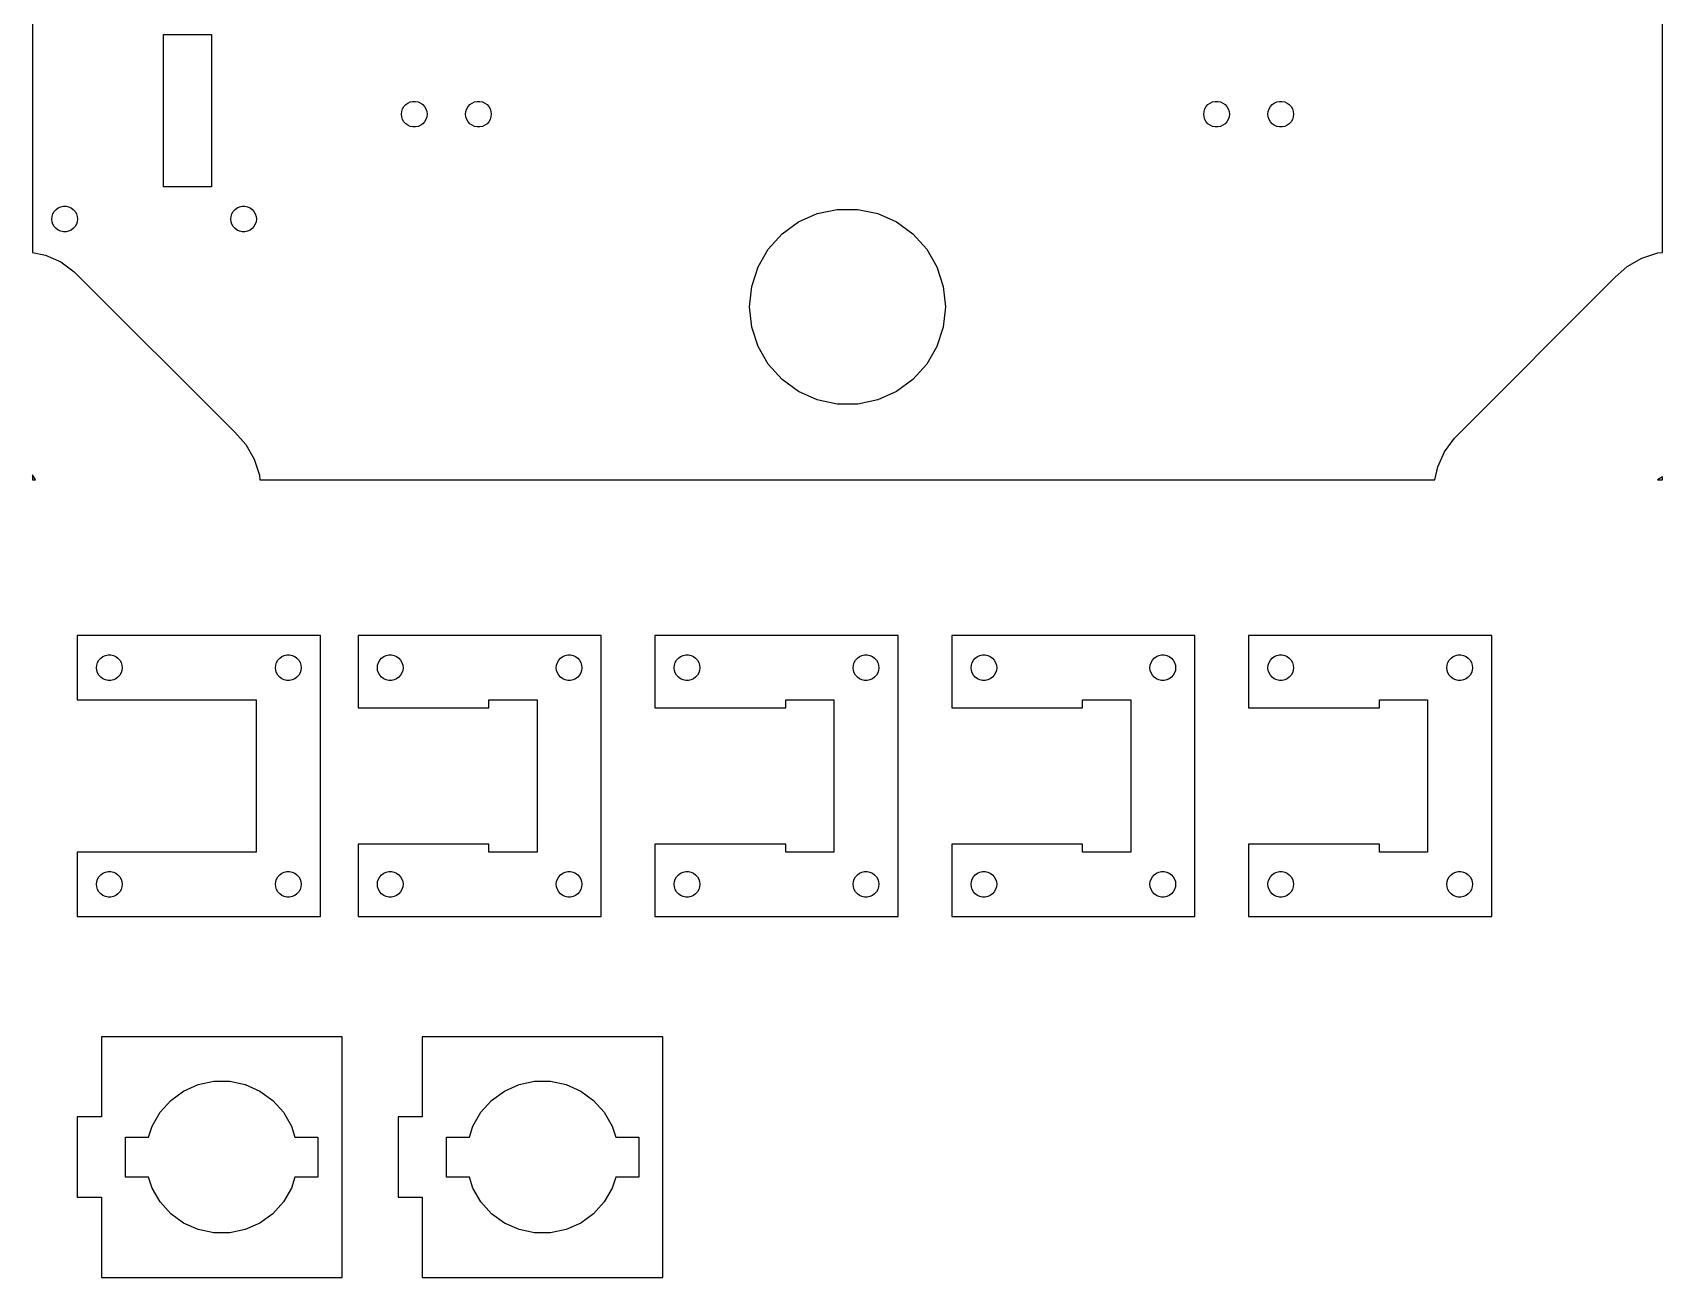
# Model space of a CAD drawing. Header units: metres. Extents: x -102 to 102, y -201 to 102.
# Drawn here: x -101.6 to 101.6, y -201 to -45.8 of the extents above; entities that cross this region are included whole.
import ezdxf

# ---------------------------------------------------------------- set-up
doc = ezdxf.new("R2010")
doc.units = ezdxf.units.M

msp = doc.modelspace()

# ---------------------------------------------------------------- linework, layer by layer
for p, q in [((-101.571, 73.2287), (-101.571, -73.2225)), ((101.571, -73.2287), (101.571, 73.2225)), ((-85.2711, -65.0711), (-85.2711, -46.0711)), ((-85.2711, -46.0711), (-79.2711, -46.0711)), ((-79.2711, -46.0711), (-79.2711, -65.0711)), ((-55.2944, -55.0595), (-55.0706, -54.811)), ((-55.0706, -54.811), (-54.8, -54.6143)), ((-54.8, -54.6143), (-54.4944, -54.4783)), ((-54.4944, -54.4783), (-54.1672, -54.4088)), ((-54.1672, -54.4088), (-53.8327, -54.4088)), ((-53.8327, -54.4088), (-53.5056, -54.4783)), ((-53.5056, -54.4783), (-53.2, -54.6143)), ((-53.2, -54.6143), (-52.9294, -54.811)), ((-52.9294, -54.811), (-52.7056, -55.0595)), ((-47.2944, -55.0595), (-47.0706, -54.811)), ((-47.0706, -54.811), (-46.8, -54.6143)), ((-46.8, -54.6143), (-46.4944, -54.4783)), ((-46.4944, -54.4783), (-46.1673, -54.4088)), ((-46.1673, -54.4088), (-45.8328, -54.4088)), ((-45.8328, -54.4088), (-45.5056, -54.4783)), ((-45.5056, -54.4783), (-45.2, -54.6143)), ((-45.2, -54.6143), (-44.9294, -54.811)), ((-44.9294, -54.811), (-44.7056, -55.0595)), ((44.7056, -55.0595), (44.9294, -54.811)), ((44.9294, -54.811), (45.2, -54.6143)), ((45.2, -54.6143), (45.5056, -54.4783)), ((45.5056, -54.4783), (45.8328, -54.4088)), ((45.8328, -54.4088), (46.1673, -54.4088)), ((46.1673, -54.4088), (46.4944, -54.4783)), ((46.4944, -54.4783), (46.8, -54.6143)), ((46.8, -54.6143), (47.0706, -54.811)), ((47.0706, -54.811), (47.2944, -55.0595)), ((52.7056, -55.0595), (52.9294, -54.811)), ((52.9294, -54.811), (53.2, -54.6143)), ((53.2, -54.6143), (53.5056, -54.4783)), ((53.5056, -54.4783), (53.8327, -54.4088)), ((53.8327, -54.4088), (54.1672, -54.4088)), ((54.1672, -54.4088), (54.4944, -54.4783)), ((54.4944, -54.4783), (54.8, -54.6143)), ((54.8, -54.6143), (55.0706, -54.811)), ((55.0706, -54.811), (55.2944, -55.0595)), ((-55.6, -56), (-55.565, -55.6673)), ((-55.565, -56.3327), (-55.6, -56)), ((-55.565, -55.6673), (-55.4617, -55.3492)), ((-55.4617, -56.6508), (-55.565, -56.3327)), ((-55.4617, -55.3492), (-55.2944, -55.0595)), ((-55.2944, -56.9404), (-55.4617, -56.6508)), ((-52.7056, -55.0595), (-52.5383, -55.3492)), ((-52.5383, -56.6508), (-52.7056, -56.9404)), ((-52.5383, -55.3492), (-52.435, -55.6673)), ((-52.435, -56.3327), (-52.5383, -56.6508)), ((-52.435, -55.6673), (-52.4, -56)), ((-52.4, -56), (-52.435, -56.3327)), ((-47.6, -56), (-47.565, -55.6673)), ((-47.565, -56.3327), (-47.6, -56)), ((-47.565, -55.6673), (-47.4617, -55.3492)), ((-47.4617, -56.6508), (-47.565, -56.3327)), ((-47.4617, -55.3492), (-47.2944, -55.0595)), ((-47.2944, -56.9404), (-47.4617, -56.6508)), ((-44.7056, -55.0595), (-44.5383, -55.3492)), ((-44.5383, -56.6508), (-44.7056, -56.9404)), ((-44.5383, -55.3492), (-44.435, -55.6673)), ((-44.435, -56.3327), (-44.5383, -56.6508)), ((-44.435, -55.6673), (-44.4, -56)), ((-44.4, -56), (-44.435, -56.3327)), ((44.4, -56), (44.435, -55.6673)), ((44.435, -56.3327), (44.4, -56)), ((44.435, -55.6673), (44.5383, -55.3492)), ((44.5383, -56.6508), (44.435, -56.3327)), ((44.5383, -55.3492), (44.7056, -55.0595)), ((44.7056, -56.9404), (44.5383, -56.6508)), ((47.2944, -55.0595), (47.4617, -55.3492)), ((47.4617, -56.6508), (47.2944, -56.9404)), ((47.4617, -55.3492), (47.565, -55.6673)), ((47.565, -56.3327), (47.4617, -56.6508)), ((47.565, -55.6673), (47.6, -56)), ((47.6, -56), (47.565, -56.3327)), ((52.4, -56), (52.435, -55.6673)), ((52.435, -56.3327), (52.4, -56)), ((52.435, -55.6673), (52.5383, -55.3492)), ((52.5383, -56.6508), (52.435, -56.3327)), ((52.5383, -55.3492), (52.7056, -55.0595)), ((52.7056, -56.9404), (52.5383, -56.6508)), ((55.2944, -55.0595), (55.4617, -55.3492)), ((55.4617, -56.6508), (55.2944, -56.9404)), ((55.4617, -55.3492), (55.565, -55.6673)), ((55.565, -56.3327), (55.4617, -56.6508)), ((55.565, -55.6673), (55.6, -56)), ((55.6, -56), (55.565, -56.3327)), ((-55.0706, -57.189), (-55.2944, -56.9404)), ((-54.8, -57.3856), (-55.0706, -57.189)), ((-54.4944, -57.5217), (-54.8, -57.3856)), ((-54.1672, -57.5912), (-54.4944, -57.5217)), ((-53.8327, -57.5912), (-54.1672, -57.5912)), ((-53.5056, -57.5217), (-53.8327, -57.5912)), ((-53.2, -57.3856), (-53.5056, -57.5217)), ((-52.9294, -57.189), (-53.2, -57.3856)), ((-52.7056, -56.9404), (-52.9294, -57.189)), ((-47.0706, -57.189), (-47.2944, -56.9404)), ((-46.8, -57.3856), (-47.0706, -57.189)), ((-46.4944, -57.5217), (-46.8, -57.3856)), ((-46.1673, -57.5912), (-46.4944, -57.5217)), ((-45.8328, -57.5912), (-46.1673, -57.5912)), ((-45.5056, -57.5217), (-45.8328, -57.5912)), ((-45.2, -57.3856), (-45.5056, -57.5217)), ((-44.9294, -57.189), (-45.2, -57.3856)), ((-44.7056, -56.9404), (-44.9294, -57.189)), ((44.9294, -57.189), (44.7056, -56.9404)), ((45.2, -57.3856), (44.9294, -57.189)), ((45.5056, -57.5217), (45.2, -57.3856)), ((45.8328, -57.5912), (45.5056, -57.5217)), ((46.1673, -57.5912), (45.8328, -57.5912)), ((46.4944, -57.5217), (46.1673, -57.5912)), ((46.8, -57.3856), (46.4944, -57.5217)), ((47.0706, -57.189), (46.8, -57.3856)), ((47.2944, -56.9404), (47.0706, -57.189)), ((52.9294, -57.189), (52.7056, -56.9404)), ((53.2, -57.3856), (52.9294, -57.189)), ((53.5056, -57.5217), (53.2, -57.3856)), ((53.8327, -57.5912), (53.5056, -57.5217)), ((54.1672, -57.5912), (53.8327, -57.5912)), ((54.4944, -57.5217), (54.1672, -57.5912)), ((54.8, -57.3856), (54.4944, -57.5217)), ((55.0706, -57.189), (54.8, -57.3856)), ((55.2944, -56.9404), (55.0706, -57.189)), ((-79.2711, -65.0711), (-85.2711, -65.0711)), ((-99.1711, -69.0711), (-99.1361, -68.7384)), ((-99.1361, -68.7384), (-99.0327, -68.4203)), ((-99.0327, -68.4203), (-98.8655, -68.1306)), ((-98.8655, -68.1306), (-98.6417, -67.882)), ((-98.6417, -67.882), (-98.3711, -67.6854)), ((-98.3711, -67.6854), (-98.0655, -67.5494)), ((-98.0655, -67.5494), (-97.7383, -67.4798)), ((-97.7383, -67.4798), (-97.4038, -67.4798)), ((-97.4038, -67.4798), (-97.0766, -67.5494)), ((-97.0766, -67.5494), (-96.7711, -67.6854)), ((-96.7711, -67.6854), (-96.5005, -67.882)), ((-96.5005, -67.882), (-96.2766, -68.1306)), ((-96.2766, -68.1306), (-96.1094, -68.4203)), ((-96.1094, -68.4203), (-96.006, -68.7384)), ((-96.006, -68.7384), (-95.9711, -69.0711)), ((-76.8711, -69.0711), (-76.8361, -68.7384)), ((-76.8361, -68.7384), (-76.7327, -68.4203)), ((-76.7327, -68.4203), (-76.5655, -68.1306)), ((-76.5655, -68.1306), (-76.3417, -67.882)), ((-76.3417, -67.882), (-76.0711, -67.6854)), ((-76.0711, -67.6854), (-75.7655, -67.5494)), ((-75.7655, -67.5494), (-75.4383, -67.4798)), ((-75.4383, -67.4798), (-75.1038, -67.4798)), ((-75.1038, -67.4798), (-74.7766, -67.5494)), ((-74.7766, -67.5494), (-74.4711, -67.6854)), ((-74.4711, -67.6854), (-74.2005, -67.882)), ((-74.2005, -67.882), (-73.9766, -68.1306)), ((-73.9766, -68.1306), (-73.8094, -68.4203)), ((-73.8094, -68.4203), (-73.706, -68.7384)), ((-73.706, -68.7384), (-73.6711, -69.0711)), ((-6.09999, -69.4345), (-3.77, -68.3971)), ((-3.77, -68.3971), (-1.27524, -67.8668)), ((-1.27524, -67.8668), (1.27524, -67.8668)), ((1.27524, -67.8668), (3.77, -68.3971)), ((3.77, -68.3971), (6.09999, -69.4345)), ((-99.1361, -69.4037), (-99.1711, -69.0711)), ((-99.0327, -69.7218), (-99.1361, -69.4037)), ((-98.8655, -70.0115), (-99.0327, -69.7218)), ((-98.6417, -70.2601), (-98.8655, -70.0115)), ((-98.3711, -70.4567), (-98.6417, -70.2601)), ((-98.0655, -70.5928), (-98.3711, -70.4567)), ((-97.7383, -70.6623), (-98.0655, -70.5928)), ((-97.4038, -70.6623), (-97.7383, -70.6623)), ((-97.0766, -70.5928), (-97.4038, -70.6623)), ((-96.7711, -70.4567), (-97.0766, -70.5928)), ((-96.5005, -70.2601), (-96.7711, -70.4567)), ((-96.2766, -70.0115), (-96.5005, -70.2601)), ((-96.1094, -69.7218), (-96.2766, -70.0115)), ((-96.006, -69.4037), (-96.1094, -69.7218)), ((-95.9711, -69.0711), (-96.006, -69.4037)), ((-76.8361, -69.4037), (-76.8711, -69.0711)), ((-76.7327, -69.7218), (-76.8361, -69.4037)), ((-76.5655, -70.0115), (-76.7327, -69.7218)), ((-76.3417, -70.2601), (-76.5655, -70.0115)), ((-76.0711, -70.4567), (-76.3417, -70.2601)), ((-75.7655, -70.5928), (-76.0711, -70.4567)), ((-75.4383, -70.6623), (-75.7655, -70.5928)), ((-75.1038, -70.6623), (-75.4383, -70.6623)), ((-74.7766, -70.5928), (-75.1038, -70.6623)), ((-74.4711, -70.4567), (-74.7766, -70.5928)), ((-74.2005, -70.2601), (-74.4711, -70.4567)), ((-73.9766, -70.0115), (-74.2005, -70.2601)), ((-73.8094, -69.7218), (-73.9766, -70.0115)), ((-73.706, -69.4037), (-73.8094, -69.7218)), ((-73.6711, -69.0711), (-73.706, -69.4037)), ((-9.87, -72.829), (-8.16339, -70.9336)), ((-8.16339, -70.9336), (-6.09999, -69.4345)), ((6.09999, -69.4345), (8.16339, -70.9336)), ((8.16339, -70.9336), (9.87, -72.829)), ((-11.1452, -75.0378), (-9.87, -72.829)), ((9.87, -72.829), (11.1452, -75.0378)), ((-101.571, -73.2225), (-99.9809, -73.5605)), ((-99.9809, -73.5605), (-98.0711, -74.4108)), ((-98.0711, -74.4108), (-96.3798, -75.6396)), ((-11.9334, -77.4635), (-11.1452, -75.0378)), ((11.1452, -75.0378), (11.9334, -77.4635)), ((95.6396, -76.3798), (97.1932, -74.9809)), ((97.1932, -74.9809), (99.0037, -73.9356)), ((99.0037, -73.9356), (100.992, -73.2896)), ((100.992, -73.2896), (101.571, -73.2287)), ((-96.3798, -75.6396), (-76.3798, -95.6396)), ((75.6396, -96.3798), (95.6396, -76.3798)), ((-12.2, -80), (-11.9334, -77.4635)), ((11.9334, -77.4635), (12.2, -80)), ((-11.9334, -82.5365), (-12.2, -80)), ((12.2, -80), (11.9334, -82.5365)), ((-11.1452, -84.9622), (-11.9334, -82.5365)), ((11.9334, -82.5365), (11.1452, -84.9622)), ((-9.87, -87.171), (-11.1452, -84.9622)), ((11.1452, -84.9622), (9.87, -87.171)), ((-8.16339, -89.0664), (-9.87, -87.171)), ((9.87, -87.171), (8.16339, -89.0664)), ((-6.09999, -90.5655), (-8.16339, -89.0664)), ((8.16339, -89.0664), (6.09999, -90.5655)), ((-3.77, -91.6029), (-6.09999, -90.5655)), ((6.09999, -90.5655), (3.77, -91.6029)), ((-1.27524, -92.1332), (-3.77, -91.6029)), ((1.27524, -92.1332), (-1.27524, -92.1332)), ((3.77, -91.6029), (1.27524, -92.1332)), ((-76.3798, -95.6396), (-74.9809, -97.1932)), ((-74.9809, -97.1932), (-73.9356, -99.0037)), ((74.4108, -98.0711), (75.6396, -96.3798)), ((-73.9356, -99.0037), (-73.2896, -100.992)), ((73.5605, -99.9809), (74.4108, -98.0711)), ((-101.571, -100.949), (-101.571, -101.571)), ((-101.212, -101.571), (-101.571, -100.949)), ((-73.2896, -100.992), (-73.2287, -101.571)), ((73.2225, -101.571), (73.5605, -99.9809)), ((101.571, -101.212), (100.949, -101.571)), ((101.571, -101.571), (101.571, -101.212)), ((-101.571, -101.571), (-101.212, -101.571)), ((-73.2287, -101.571), (73.2225, -101.571)), ((100.949, -101.571), (101.571, -101.571)), ((-65.7, -121), (-96, -121)), ((-96, -121), (-96, -129)), ((-65.7, -156), (-65.7, -121)), ((-30.7, -121), (-61, -121)), ((-61, -121), (-61, -130)), ((-30.7, -156), (-30.7, -121)), ((6.29999, -121), (-24, -121)), ((-24, -121), (-24, -130)), ((6.29999, -156), (6.29999, -121)), ((43.3, -121), (13, -121)), ((13, -121), (13, -130)), ((43.3, -156), (43.3, -121)), ((80.3, -121), (50, -121)), ((50, -121), (50, -130)), ((80.3, -156), (80.3, -121)), ((-93.2944, -124.06), (-93.0706, -123.811)), ((-93.0706, -123.811), (-92.8, -123.614)), ((-92.8, -123.614), (-92.4944, -123.478)), ((-92.4944, -123.478), (-92.1673, -123.409)), ((-92.1673, -123.409), (-91.8328, -123.409)), ((-91.8328, -123.409), (-91.5056, -123.478)), ((-91.5056, -123.478), (-91.2, -123.614)), ((-91.2, -123.614), (-90.9294, -123.811)), ((-90.9294, -123.811), (-90.7056, -124.06)), ((-70.9944, -124.06), (-70.7706, -123.811)), ((-70.7706, -123.811), (-70.5, -123.614)), ((-70.5, -123.614), (-70.1944, -123.478)), ((-70.1944, -123.478), (-69.8672, -123.409)), ((-69.8672, -123.409), (-69.5328, -123.409)), ((-69.5328, -123.409), (-69.2056, -123.478)), ((-69.2056, -123.478), (-68.9, -123.614)), ((-68.9, -123.614), (-68.6294, -123.811)), ((-68.6294, -123.811), (-68.4056, -124.06)), ((-58.2944, -124.06), (-58.0706, -123.811)), ((-58.0706, -123.811), (-57.8, -123.614)), ((-57.8, -123.614), (-57.4944, -123.478)), ((-57.4944, -123.478), (-57.1673, -123.409)), ((-57.1673, -123.409), (-56.8328, -123.409)), ((-56.8328, -123.409), (-56.5056, -123.478)), ((-56.5056, -123.478), (-56.2, -123.614)), ((-56.2, -123.614), (-55.9294, -123.811)), ((-55.9294, -123.811), (-55.7056, -124.06)), ((-35.9944, -124.06), (-35.7706, -123.811)), ((-35.7706, -123.811), (-35.5, -123.614)), ((-35.5, -123.614), (-35.1944, -123.478)), ((-35.1944, -123.478), (-34.8672, -123.409)), ((-34.8672, -123.409), (-34.5328, -123.409)), ((-34.5328, -123.409), (-34.2056, -123.478)), ((-34.2056, -123.478), (-33.9, -123.614)), ((-33.9, -123.614), (-33.6294, -123.811)), ((-33.6294, -123.811), (-33.4056, -124.06)), ((-21.2944, -124.06), (-21.0706, -123.811)), ((-21.0706, -123.811), (-20.8, -123.614)), ((-20.8, -123.614), (-20.4944, -123.478)), ((-20.4944, -123.478), (-20.1673, -123.409)), ((-20.1673, -123.409), (-19.8328, -123.409)), ((-19.8328, -123.409), (-19.5056, -123.478)), ((-19.5056, -123.478), (-19.2, -123.614)), ((-19.2, -123.614), (-18.9294, -123.811)), ((-18.9294, -123.811), (-18.7056, -124.06)), ((1.00557, -124.06), (1.22939, -123.811)), ((1.22939, -123.811), (1.5, -123.614)), ((1.5, -123.614), (1.80557, -123.478)), ((1.80557, -123.478), (2.13275, -123.409)), ((2.13275, -123.409), (2.46724, -123.409)), ((2.46724, -123.409), (2.79442, -123.478)), ((2.79442, -123.478), (3.09999, -123.614)), ((3.09999, -123.614), (3.37061, -123.811)), ((3.37061, -123.811), (3.59442, -124.06)), ((15.7056, -124.06), (15.9294, -123.811)), ((15.9294, -123.811), (16.2, -123.614)), ((16.2, -123.614), (16.5056, -123.478)), ((16.5056, -123.478), (16.8327, -123.409)), ((16.8327, -123.409), (17.1672, -123.409)), ((17.1672, -123.409), (17.4944, -123.478)), ((17.4944, -123.478), (17.8, -123.614)), ((17.8, -123.614), (18.0706, -123.811)), ((18.0706, -123.811), (18.2944, -124.06)), ((38.0056, -124.06), (38.2294, -123.811)), ((38.2294, -123.811), (38.5, -123.614)), ((38.5, -123.614), (38.8056, -123.478)), ((38.8056, -123.478), (39.1328, -123.409)), ((39.1328, -123.409), (39.4672, -123.409)), ((39.4672, -123.409), (39.7944, -123.478)), ((39.7944, -123.478), (40.1, -123.614)), ((40.1, -123.614), (40.3706, -123.811)), ((40.3706, -123.811), (40.5944, -124.06)), ((52.7056, -124.06), (52.9294, -123.811)), ((52.9294, -123.811), (53.2, -123.614)), ((53.2, -123.614), (53.5056, -123.478)), ((53.5056, -123.478), (53.8327, -123.409)), ((53.8327, -123.409), (54.1672, -123.409)), ((54.1672, -123.409), (54.4944, -123.478)), ((54.4944, -123.478), (54.8, -123.614)), ((54.8, -123.614), (55.0706, -123.811)), ((55.0706, -123.811), (55.2944, -124.06)), ((75.0056, -124.06), (75.2294, -123.811)), ((75.2294, -123.811), (75.5, -123.614)), ((75.5, -123.614), (75.8056, -123.478)), ((75.8056, -123.478), (76.1328, -123.409)), ((76.1328, -123.409), (76.4672, -123.409)), ((76.4672, -123.409), (76.7944, -123.478)), ((76.7944, -123.478), (77.1, -123.614)), ((77.1, -123.614), (77.3706, -123.811)), ((77.3706, -123.811), (77.5944, -124.06)), ((-93.6, -125), (-93.565, -124.667)), ((-93.565, -125.333), (-93.6, -125)), ((-93.565, -124.667), (-93.4617, -124.349)), ((-93.4617, -125.651), (-93.565, -125.333)), ((-93.4617, -124.349), (-93.2944, -124.06)), ((-93.2944, -125.94), (-93.4617, -125.651)), ((-93.0706, -126.189), (-93.2944, -125.94)), ((-90.7056, -125.94), (-90.9294, -126.189)), ((-90.7056, -124.06), (-90.5383, -124.349)), ((-90.5383, -125.651), (-90.7056, -125.94)), ((-90.5383, -124.349), (-90.435, -124.667)), ((-90.435, -125.333), (-90.5383, -125.651)), ((-90.435, -124.667), (-90.4, -125)), ((-90.4, -125), (-90.435, -125.333)), ((-71.3, -125), (-71.265, -124.667)), ((-71.265, -125.333), (-71.3, -125)), ((-71.265, -124.667), (-71.1617, -124.349)), ((-71.1617, -125.651), (-71.265, -125.333)), ((-71.1617, -124.349), (-70.9944, -124.06)), ((-70.9944, -125.94), (-71.1617, -125.651)), ((-70.7706, -126.189), (-70.9944, -125.94)), ((-68.4056, -125.94), (-68.6294, -126.189)), ((-68.4056, -124.06), (-68.2383, -124.349)), ((-68.2383, -125.651), (-68.4056, -125.94)), ((-68.2383, -124.349), (-68.135, -124.667)), ((-68.135, -125.333), (-68.2383, -125.651)), ((-68.135, -124.667), (-68.1, -125)), ((-68.1, -125), (-68.135, -125.333)), ((-58.6, -125), (-58.565, -124.667)), ((-58.565, -125.333), (-58.6, -125)), ((-58.565, -124.667), (-58.4617, -124.349)), ((-58.4617, -125.651), (-58.565, -125.333)), ((-58.4617, -124.349), (-58.2944, -124.06)), ((-58.2944, -125.94), (-58.4617, -125.651)), ((-58.0706, -126.189), (-58.2944, -125.94)), ((-55.7056, -125.94), (-55.9294, -126.189)), ((-55.7056, -124.06), (-55.5383, -124.349)), ((-55.5383, -125.651), (-55.7056, -125.94)), ((-55.5383, -124.349), (-55.435, -124.667)), ((-55.435, -125.333), (-55.5383, -125.651)), ((-55.435, -124.667), (-55.4, -125)), ((-55.4, -125), (-55.435, -125.333)), ((-36.3, -125), (-36.265, -124.667)), ((-36.265, -125.333), (-36.3, -125)), ((-36.265, -124.667), (-36.1617, -124.349)), ((-36.1617, -125.651), (-36.265, -125.333)), ((-36.1617, -124.349), (-35.9944, -124.06)), ((-35.9944, -125.94), (-36.1617, -125.651)), ((-35.7706, -126.189), (-35.9944, -125.94)), ((-33.4056, -125.94), (-33.6294, -126.189)), ((-33.4056, -124.06), (-33.2383, -124.349)), ((-33.2383, -125.651), (-33.4056, -125.94)), ((-33.2383, -124.349), (-33.135, -124.667)), ((-33.135, -125.333), (-33.2383, -125.651)), ((-33.135, -124.667), (-33.1, -125)), ((-33.1, -125), (-33.135, -125.333)), ((-21.6, -125), (-21.565, -124.667)), ((-21.565, -125.333), (-21.6, -125)), ((-21.565, -124.667), (-21.4617, -124.349)), ((-21.4617, -125.651), (-21.565, -125.333)), ((-21.4617, -124.349), (-21.2944, -124.06)), ((-21.2944, -125.94), (-21.4617, -125.651)), ((-21.0706, -126.189), (-21.2944, -125.94)), ((-18.7056, -125.94), (-18.9294, -126.189)), ((-18.7056, -124.06), (-18.5383, -124.349)), ((-18.5383, -125.651), (-18.7056, -125.94)), ((-18.5383, -124.349), (-18.435, -124.667)), ((-18.435, -125.333), (-18.5383, -125.651)), ((-18.435, -124.667), (-18.4, -125)), ((-18.4, -125), (-18.435, -125.333)), ((0.7, -125), (0.73496, -124.667)), ((0.73496, -125.333), (0.7, -125)), ((0.73496, -124.667), (0.83832, -124.349)), ((0.83832, -125.651), (0.73496, -125.333)), ((0.83832, -124.349), (1.00557, -124.06)), ((1.00557, -125.94), (0.83832, -125.651)), ((1.22939, -126.189), (1.00557, -125.94)), ((3.59442, -125.94), (3.37061, -126.189)), ((3.59442, -124.06), (3.76166, -124.349)), ((3.76166, -125.651), (3.59442, -125.94)), ((3.76166, -124.349), (3.86504, -124.667)), ((3.86504, -125.333), (3.76166, -125.651)), ((3.86504, -124.667), (3.89999, -125)), ((3.89999, -125), (3.86504, -125.333)), ((15.4, -125), (15.435, -124.667)), ((15.435, -125.333), (15.4, -125)), ((15.435, -124.667), (15.5383, -124.349)), ((15.5383, -125.651), (15.435, -125.333)), ((15.5383, -124.349), (15.7056, -124.06)), ((15.7056, -125.94), (15.5383, -125.651)), ((15.9294, -126.189), (15.7056, -125.94)), ((18.2944, -125.94), (18.0706, -126.189)), ((18.2944, -124.06), (18.4617, -124.349)), ((18.4617, -125.651), (18.2944, -125.94)), ((18.4617, -124.349), (18.565, -124.667)), ((18.565, -125.333), (18.4617, -125.651)), ((18.565, -124.667), (18.6, -125)), ((18.6, -125), (18.565, -125.333)), ((37.7, -125), (37.735, -124.667)), ((37.735, -125.333), (37.7, -125)), ((37.735, -124.667), (37.8383, -124.349)), ((37.8383, -125.651), (37.735, -125.333)), ((37.8383, -124.349), (38.0056, -124.06)), ((38.0056, -125.94), (37.8383, -125.651)), ((38.2294, -126.189), (38.0056, -125.94)), ((40.5944, -125.94), (40.3706, -126.189)), ((40.5944, -124.06), (40.7617, -124.349)), ((40.7617, -125.651), (40.5944, -125.94)), ((40.7617, -124.349), (40.865, -124.667)), ((40.865, -125.333), (40.7617, -125.651)), ((40.865, -124.667), (40.9, -125)), ((40.9, -125), (40.865, -125.333)), ((52.4, -125), (52.435, -124.667)), ((52.435, -125.333), (52.4, -125)), ((52.435, -124.667), (52.5383, -124.349)), ((52.5383, -125.651), (52.435, -125.333)), ((52.5383, -124.349), (52.7056, -124.06)), ((52.7056, -125.94), (52.5383, -125.651)), ((52.9294, -126.189), (52.7056, -125.94)), ((55.2944, -125.94), (55.0706, -126.189)), ((55.2944, -124.06), (55.4617, -124.349)), ((55.4617, -125.651), (55.2944, -125.94)), ((55.4617, -124.349), (55.565, -124.667)), ((55.565, -125.333), (55.4617, -125.651)), ((55.565, -124.667), (55.6, -125)), ((55.6, -125), (55.565, -125.333)), ((74.7, -125), (74.735, -124.667)), ((74.735, -125.333), (74.7, -125)), ((74.735, -124.667), (74.8383, -124.349)), ((74.8383, -125.651), (74.735, -125.333)), ((74.8383, -124.349), (75.0056, -124.06)), ((75.0056, -125.94), (74.8383, -125.651)), ((75.2294, -126.189), (75.0056, -125.94)), ((77.5944, -125.94), (77.3706, -126.189)), ((77.5944, -124.06), (77.7617, -124.349)), ((77.7617, -125.651), (77.5944, -125.94)), ((77.7617, -124.349), (77.865, -124.667)), ((77.865, -125.333), (77.7617, -125.651)), ((77.865, -124.667), (77.9, -125)), ((77.9, -125), (77.865, -125.333)), ((-92.8, -126.386), (-93.0706, -126.189)), ((-92.4944, -126.522), (-92.8, -126.386)), ((-92.1673, -126.591), (-92.4944, -126.522)), ((-91.8328, -126.591), (-92.1673, -126.591)), ((-91.5056, -126.522), (-91.8328, -126.591)), ((-91.2, -126.386), (-91.5056, -126.522)), ((-90.9294, -126.189), (-91.2, -126.386)), ((-70.5, -126.386), (-70.7706, -126.189)), ((-70.1944, -126.522), (-70.5, -126.386)), ((-69.8672, -126.591), (-70.1944, -126.522)), ((-69.5328, -126.591), (-69.8672, -126.591)), ((-69.2056, -126.522), (-69.5328, -126.591)), ((-68.9, -126.386), (-69.2056, -126.522)), ((-68.6294, -126.189), (-68.9, -126.386)), ((-57.8, -126.386), (-58.0706, -126.189)), ((-57.4944, -126.522), (-57.8, -126.386)), ((-57.1673, -126.591), (-57.4944, -126.522)), ((-56.8328, -126.591), (-57.1673, -126.591)), ((-56.5056, -126.522), (-56.8328, -126.591)), ((-56.2, -126.386), (-56.5056, -126.522)), ((-55.9294, -126.189), (-56.2, -126.386)), ((-35.5, -126.386), (-35.7706, -126.189)), ((-35.1944, -126.522), (-35.5, -126.386)), ((-34.8672, -126.591), (-35.1944, -126.522)), ((-34.5328, -126.591), (-34.8672, -126.591)), ((-34.2056, -126.522), (-34.5328, -126.591)), ((-33.9, -126.386), (-34.2056, -126.522)), ((-33.6294, -126.189), (-33.9, -126.386)), ((-20.8, -126.386), (-21.0706, -126.189)), ((-20.4944, -126.522), (-20.8, -126.386)), ((-20.1673, -126.591), (-20.4944, -126.522)), ((-19.8328, -126.591), (-20.1673, -126.591)), ((-19.5056, -126.522), (-19.8328, -126.591)), ((-19.2, -126.386), (-19.5056, -126.522)), ((-18.9294, -126.189), (-19.2, -126.386)), ((1.5, -126.386), (1.22939, -126.189)), ((1.80557, -126.522), (1.5, -126.386)), ((2.13275, -126.591), (1.80557, -126.522)), ((2.46724, -126.591), (2.13275, -126.591)), ((2.79442, -126.522), (2.46724, -126.591)), ((3.09999, -126.386), (2.79442, -126.522)), ((3.37061, -126.189), (3.09999, -126.386)), ((16.2, -126.386), (15.9294, -126.189)), ((16.5056, -126.522), (16.2, -126.386)), ((16.8327, -126.591), (16.5056, -126.522)), ((17.1672, -126.591), (16.8327, -126.591)), ((17.4944, -126.522), (17.1672, -126.591)), ((17.8, -126.386), (17.4944, -126.522)), ((18.0706, -126.189), (17.8, -126.386)), ((38.5, -126.386), (38.2294, -126.189)), ((38.8056, -126.522), (38.5, -126.386)), ((39.1328, -126.591), (38.8056, -126.522)), ((39.4672, -126.591), (39.1328, -126.591)), ((39.7944, -126.522), (39.4672, -126.591)), ((40.1, -126.386), (39.7944, -126.522)), ((40.3706, -126.189), (40.1, -126.386)), ((53.2, -126.386), (52.9294, -126.189)), ((53.5056, -126.522), (53.2, -126.386)), ((53.8327, -126.591), (53.5056, -126.522)), ((54.1672, -126.591), (53.8327, -126.591)), ((54.4944, -126.522), (54.1672, -126.591)), ((54.8, -126.386), (54.4944, -126.522)), ((55.0706, -126.189), (54.8, -126.386)), ((75.5, -126.386), (75.2294, -126.189)), ((75.8056, -126.522), (75.5, -126.386)), ((76.1328, -126.591), (75.8056, -126.522)), ((76.4672, -126.591), (76.1328, -126.591)), ((76.7944, -126.522), (76.4672, -126.591)), ((77.1, -126.386), (76.7944, -126.522)), ((77.3706, -126.189), (77.1, -126.386)), ((-96, -129), (-73.7, -129)), ((-73.7, -129), (-73.7, -148)), ((-61, -130), (-44.7, -130)), ((-44.7, -130), (-44.7, -129)), ((-44.7, -129), (-38.7, -129)), ((-38.7, -129), (-38.7, -148)), ((-24, -130), (-7.70001, -130)), ((-7.70001, -130), (-7.70001, -129)), ((-7.70001, -129), (-1.70001, -129)), ((-1.70001, -129), (-1.70001, -148)), ((13, -130), (29.3, -130)), ((29.3, -130), (29.3, -129)), ((29.3, -129), (35.3, -129)), ((35.3, -129), (35.3, -148)), ((50, -130), (66.3, -130)), ((66.3, -130), (66.3, -129)), ((66.3, -129), (72.3, -129)), ((72.3, -129), (72.3, -148)), ((-73.7, -148), (-96, -148)), ((-96, -148), (-96, -156)), ((-44.7, -147), (-61, -147)), ((-61, -147), (-61, -156)), ((-44.7, -148), (-44.7, -147)), ((-38.7, -148), (-44.7, -148)), ((-7.70001, -147), (-24, -147)), ((-24, -147), (-24, -156)), ((-7.70001, -148), (-7.70001, -147)), ((-1.70001, -148), (-7.70001, -148)), ((29.3, -147), (13, -147)), ((13, -147), (13, -156)), ((29.3, -148), (29.3, -147)), ((35.3, -148), (29.3, -148)), ((66.3, -147), (50, -147)), ((50, -147), (50, -156)), ((66.3, -148), (66.3, -147)), ((72.3, -148), (66.3, -148)), ((-93.6, -152), (-93.565, -151.667)), ((-93.565, -152.333), (-93.6, -152)), ((-93.565, -151.667), (-93.4617, -151.349)), ((-93.4617, -152.651), (-93.565, -152.333)), ((-93.4617, -151.349), (-93.2944, -151.06)), ((-93.2944, -151.06), (-93.0706, -150.811)), ((-93.0706, -150.811), (-92.8, -150.614)), ((-92.8, -150.614), (-92.4944, -150.478)), ((-92.4944, -150.478), (-92.1673, -150.409)), ((-92.1673, -150.409), (-91.8328, -150.409)), ((-91.8328, -150.409), (-91.5056, -150.478)), ((-91.5056, -150.478), (-91.2, -150.614)), ((-91.2, -150.614), (-90.9294, -150.811)), ((-90.9294, -150.811), (-90.7056, -151.06)), ((-90.7056, -151.06), (-90.5383, -151.349)), ((-90.5383, -151.349), (-90.435, -151.667)), ((-90.435, -152.333), (-90.5383, -152.651)), ((-90.435, -151.667), (-90.4, -152)), ((-90.4, -152), (-90.435, -152.333)), ((-71.3, -152), (-71.265, -151.667)), ((-71.265, -152.333), (-71.3, -152)), ((-71.265, -151.667), (-71.1617, -151.349)), ((-71.1617, -152.651), (-71.265, -152.333)), ((-71.1617, -151.349), (-70.9944, -151.06)), ((-70.9944, -151.06), (-70.7706, -150.811)), ((-70.7706, -150.811), (-70.5, -150.614)), ((-70.5, -150.614), (-70.1944, -150.478)), ((-70.1944, -150.478), (-69.8672, -150.409)), ((-69.8672, -150.409), (-69.5328, -150.409)), ((-69.5328, -150.409), (-69.2056, -150.478)), ((-69.2056, -150.478), (-68.9, -150.614)), ((-68.9, -150.614), (-68.6294, -150.811)), ((-68.6294, -150.811), (-68.4056, -151.06)), ((-68.4056, -151.06), (-68.2383, -151.349)), ((-68.2383, -151.349), (-68.135, -151.667)), ((-68.135, -152.333), (-68.2383, -152.651)), ((-68.135, -151.667), (-68.1, -152)), ((-68.1, -152), (-68.135, -152.333)), ((-58.6, -152), (-58.565, -151.667)), ((-58.565, -152.333), (-58.6, -152)), ((-58.565, -151.667), (-58.4617, -151.349)), ((-58.4617, -152.651), (-58.565, -152.333)), ((-58.4617, -151.349), (-58.2944, -151.06)), ((-58.2944, -151.06), (-58.0706, -150.811)), ((-58.0706, -150.811), (-57.8, -150.614)), ((-57.8, -150.614), (-57.4944, -150.478)), ((-57.4944, -150.478), (-57.1673, -150.409)), ((-57.1673, -150.409), (-56.8328, -150.409)), ((-56.8328, -150.409), (-56.5056, -150.478)), ((-56.5056, -150.478), (-56.2, -150.614)), ((-56.2, -150.614), (-55.9294, -150.811)), ((-55.9294, -150.811), (-55.7056, -151.06)), ((-55.7056, -151.06), (-55.5383, -151.349)), ((-55.5383, -151.349), (-55.435, -151.667)), ((-55.435, -152.333), (-55.5383, -152.651)), ((-55.435, -151.667), (-55.4, -152)), ((-55.4, -152), (-55.435, -152.333)), ((-36.3, -152), (-36.265, -151.667)), ((-36.265, -152.333), (-36.3, -152)), ((-36.265, -151.667), (-36.1617, -151.349)), ((-36.1617, -152.651), (-36.265, -152.333)), ((-36.1617, -151.349), (-35.9944, -151.06)), ((-35.9944, -151.06), (-35.7706, -150.811)), ((-35.7706, -150.811), (-35.5, -150.614)), ((-35.5, -150.614), (-35.1944, -150.478)), ((-35.1944, -150.478), (-34.8672, -150.409)), ((-34.8672, -150.409), (-34.5328, -150.409)), ((-34.5328, -150.409), (-34.2056, -150.478)), ((-34.2056, -150.478), (-33.9, -150.614)), ((-33.9, -150.614), (-33.6294, -150.811)), ((-33.6294, -150.811), (-33.4056, -151.06)), ((-33.4056, -151.06), (-33.2383, -151.349)), ((-33.2383, -151.349), (-33.135, -151.667)), ((-33.135, -152.333), (-33.2383, -152.651)), ((-33.135, -151.667), (-33.1, -152)), ((-33.1, -152), (-33.135, -152.333)), ((-21.6, -152), (-21.565, -151.667)), ((-21.565, -152.333), (-21.6, -152)), ((-21.565, -151.667), (-21.4617, -151.349)), ((-21.4617, -152.651), (-21.565, -152.333)), ((-21.4617, -151.349), (-21.2944, -151.06)), ((-21.2944, -151.06), (-21.0706, -150.811)), ((-21.0706, -150.811), (-20.8, -150.614)), ((-20.8, -150.614), (-20.4944, -150.478)), ((-20.4944, -150.478), (-20.1673, -150.409)), ((-20.1673, -150.409), (-19.8328, -150.409)), ((-19.8328, -150.409), (-19.5056, -150.478)), ((-19.5056, -150.478), (-19.2, -150.614)), ((-19.2, -150.614), (-18.9294, -150.811)), ((-18.9294, -150.811), (-18.7056, -151.06)), ((-18.7056, -151.06), (-18.5383, -151.349)), ((-18.5383, -151.349), (-18.435, -151.667)), ((-18.435, -152.333), (-18.5383, -152.651)), ((-18.435, -151.667), (-18.4, -152)), ((-18.4, -152), (-18.435, -152.333)), ((0.7, -152), (0.73496, -151.667)), ((0.73496, -152.333), (0.7, -152)), ((0.73496, -151.667), (0.83832, -151.349)), ((0.83832, -152.651), (0.73496, -152.333)), ((0.83832, -151.349), (1.00557, -151.06)), ((1.00557, -151.06), (1.22939, -150.811)), ((1.22939, -150.811), (1.5, -150.614)), ((1.5, -150.614), (1.80557, -150.478)), ((1.80557, -150.478), (2.13275, -150.409)), ((2.13275, -150.409), (2.46724, -150.409)), ((2.46724, -150.409), (2.79442, -150.478)), ((2.79442, -150.478), (3.09999, -150.614)), ((3.09999, -150.614), (3.37061, -150.811)), ((3.37061, -150.811), (3.59442, -151.06)), ((3.59442, -151.06), (3.76166, -151.349)), ((3.76166, -151.349), (3.86504, -151.667)), ((3.86504, -152.333), (3.76166, -152.651)), ((3.86504, -151.667), (3.89999, -152)), ((3.89999, -152), (3.86504, -152.333)), ((15.4, -152), (15.435, -151.667)), ((15.435, -152.333), (15.4, -152)), ((15.435, -151.667), (15.5383, -151.349)), ((15.5383, -152.651), (15.435, -152.333)), ((15.5383, -151.349), (15.7056, -151.06)), ((15.7056, -151.06), (15.9294, -150.811)), ((15.9294, -150.811), (16.2, -150.614)), ((16.2, -150.614), (16.5056, -150.478)), ((16.5056, -150.478), (16.8327, -150.409)), ((16.8327, -150.409), (17.1672, -150.409)), ((17.1672, -150.409), (17.4944, -150.478)), ((17.4944, -150.478), (17.8, -150.614)), ((17.8, -150.614), (18.0706, -150.811)), ((18.0706, -150.811), (18.2944, -151.06)), ((18.2944, -151.06), (18.4617, -151.349)), ((18.4617, -151.349), (18.565, -151.667)), ((18.565, -152.333), (18.4617, -152.651)), ((18.565, -151.667), (18.6, -152)), ((18.6, -152), (18.565, -152.333)), ((37.7, -152), (37.735, -151.667)), ((37.735, -152.333), (37.7, -152)), ((37.735, -151.667), (37.8383, -151.349)), ((37.8383, -152.651), (37.735, -152.333)), ((37.8383, -151.349), (38.0056, -151.06)), ((38.0056, -151.06), (38.2294, -150.811)), ((38.2294, -150.811), (38.5, -150.614)), ((38.5, -150.614), (38.8056, -150.478)), ((38.8056, -150.478), (39.1328, -150.409)), ((39.1328, -150.409), (39.4672, -150.409)), ((39.4672, -150.409), (39.7944, -150.478)), ((39.7944, -150.478), (40.1, -150.614)), ((40.1, -150.614), (40.3706, -150.811)), ((40.3706, -150.811), (40.5944, -151.06)), ((40.5944, -151.06), (40.7617, -151.349)), ((40.7617, -151.349), (40.865, -151.667)), ((40.865, -152.333), (40.7617, -152.651)), ((40.865, -151.667), (40.9, -152)), ((40.9, -152), (40.865, -152.333)), ((52.4, -152), (52.435, -151.667)), ((52.435, -152.333), (52.4, -152)), ((52.435, -151.667), (52.5383, -151.349)), ((52.5383, -152.651), (52.435, -152.333)), ((52.5383, -151.349), (52.7056, -151.06)), ((52.7056, -151.06), (52.9294, -150.811)), ((52.9294, -150.811), (53.2, -150.614)), ((53.2, -150.614), (53.5056, -150.478)), ((53.5056, -150.478), (53.8327, -150.409)), ((53.8327, -150.409), (54.1672, -150.409)), ((54.1672, -150.409), (54.4944, -150.478)), ((54.4944, -150.478), (54.8, -150.614)), ((54.8, -150.614), (55.0706, -150.811)), ((55.0706, -150.811), (55.2944, -151.06)), ((55.2944, -151.06), (55.4617, -151.349)), ((55.4617, -151.349), (55.565, -151.667)), ((55.565, -152.333), (55.4617, -152.651)), ((55.565, -151.667), (55.6, -152)), ((55.6, -152), (55.565, -152.333)), ((74.7, -152), (74.735, -151.667)), ((74.735, -152.333), (74.7, -152)), ((74.735, -151.667), (74.8383, -151.349)), ((74.8383, -152.651), (74.735, -152.333)), ((74.8383, -151.349), (75.0056, -151.06)), ((75.0056, -151.06), (75.2294, -150.811)), ((75.2294, -150.811), (75.5, -150.614)), ((75.5, -150.614), (75.8056, -150.478)), ((75.8056, -150.478), (76.1328, -150.409)), ((76.1328, -150.409), (76.4672, -150.409)), ((76.4672, -150.409), (76.7944, -150.478)), ((76.7944, -150.478), (77.1, -150.614)), ((77.1, -150.614), (77.3706, -150.811)), ((77.3706, -150.811), (77.5944, -151.06)), ((77.5944, -151.06), (77.7617, -151.349)), ((77.7617, -151.349), (77.865, -151.667)), ((77.865, -152.333), (77.7617, -152.651)), ((77.865, -151.667), (77.9, -152)), ((77.9, -152), (77.865, -152.333)), ((-93.2944, -152.94), (-93.4617, -152.651)), ((-93.0706, -153.189), (-93.2944, -152.94)), ((-92.8, -153.386), (-93.0706, -153.189)), ((-92.4944, -153.522), (-92.8, -153.386)), ((-92.1673, -153.591), (-92.4944, -153.522)), ((-91.8328, -153.591), (-92.1673, -153.591)), ((-91.5056, -153.522), (-91.8328, -153.591)), ((-91.2, -153.386), (-91.5056, -153.522)), ((-90.9294, -153.189), (-91.2, -153.386)), ((-90.7056, -152.94), (-90.9294, -153.189)), ((-90.5383, -152.651), (-90.7056, -152.94)), ((-70.9944, -152.94), (-71.1617, -152.651)), ((-70.7706, -153.189), (-70.9944, -152.94)), ((-70.5, -153.386), (-70.7706, -153.189)), ((-70.1944, -153.522), (-70.5, -153.386)), ((-69.8672, -153.591), (-70.1944, -153.522)), ((-69.5328, -153.591), (-69.8672, -153.591)), ((-69.2056, -153.522), (-69.5328, -153.591)), ((-68.9, -153.386), (-69.2056, -153.522)), ((-68.6294, -153.189), (-68.9, -153.386)), ((-68.4056, -152.94), (-68.6294, -153.189)), ((-68.2383, -152.651), (-68.4056, -152.94)), ((-58.2944, -152.94), (-58.4617, -152.651)), ((-58.0706, -153.189), (-58.2944, -152.94)), ((-57.8, -153.386), (-58.0706, -153.189)), ((-57.4944, -153.522), (-57.8, -153.386)), ((-57.1673, -153.591), (-57.4944, -153.522)), ((-56.8328, -153.591), (-57.1673, -153.591)), ((-56.5056, -153.522), (-56.8328, -153.591)), ((-56.2, -153.386), (-56.5056, -153.522)), ((-55.9294, -153.189), (-56.2, -153.386)), ((-55.7056, -152.94), (-55.9294, -153.189)), ((-55.5383, -152.651), (-55.7056, -152.94)), ((-35.9944, -152.94), (-36.1617, -152.651)), ((-35.7706, -153.189), (-35.9944, -152.94)), ((-35.5, -153.386), (-35.7706, -153.189)), ((-35.1944, -153.522), (-35.5, -153.386)), ((-34.8672, -153.591), (-35.1944, -153.522)), ((-34.5328, -153.591), (-34.8672, -153.591)), ((-34.2056, -153.522), (-34.5328, -153.591)), ((-33.9, -153.386), (-34.2056, -153.522)), ((-33.6294, -153.189), (-33.9, -153.386)), ((-33.4056, -152.94), (-33.6294, -153.189)), ((-33.2383, -152.651), (-33.4056, -152.94)), ((-21.2944, -152.94), (-21.4617, -152.651)), ((-21.0706, -153.189), (-21.2944, -152.94)), ((-20.8, -153.386), (-21.0706, -153.189)), ((-20.4944, -153.522), (-20.8, -153.386)), ((-20.1673, -153.591), (-20.4944, -153.522)), ((-19.8328, -153.591), (-20.1673, -153.591)), ((-19.5056, -153.522), (-19.8328, -153.591)), ((-19.2, -153.386), (-19.5056, -153.522)), ((-18.9294, -153.189), (-19.2, -153.386)), ((-18.7056, -152.94), (-18.9294, -153.189)), ((-18.5383, -152.651), (-18.7056, -152.94)), ((1.00557, -152.94), (0.83832, -152.651)), ((1.22939, -153.189), (1.00557, -152.94)), ((1.5, -153.386), (1.22939, -153.189)), ((1.80557, -153.522), (1.5, -153.386)), ((2.13275, -153.591), (1.80557, -153.522)), ((2.46724, -153.591), (2.13275, -153.591)), ((2.79442, -153.522), (2.46724, -153.591)), ((3.09999, -153.386), (2.79442, -153.522)), ((3.37061, -153.189), (3.09999, -153.386)), ((3.59442, -152.94), (3.37061, -153.189)), ((3.76166, -152.651), (3.59442, -152.94)), ((15.7056, -152.94), (15.5383, -152.651)), ((15.9294, -153.189), (15.7056, -152.94)), ((16.2, -153.386), (15.9294, -153.189)), ((16.5056, -153.522), (16.2, -153.386)), ((16.8327, -153.591), (16.5056, -153.522)), ((17.1672, -153.591), (16.8327, -153.591)), ((17.4944, -153.522), (17.1672, -153.591)), ((17.8, -153.386), (17.4944, -153.522)), ((18.0706, -153.189), (17.8, -153.386)), ((18.2944, -152.94), (18.0706, -153.189)), ((18.4617, -152.651), (18.2944, -152.94)), ((38.0056, -152.94), (37.8383, -152.651)), ((38.2294, -153.189), (38.0056, -152.94)), ((38.5, -153.386), (38.2294, -153.189)), ((38.8056, -153.522), (38.5, -153.386)), ((39.1328, -153.591), (38.8056, -153.522)), ((39.4672, -153.591), (39.1328, -153.591)), ((39.7944, -153.522), (39.4672, -153.591)), ((40.1, -153.386), (39.7944, -153.522)), ((40.3706, -153.189), (40.1, -153.386)), ((40.5944, -152.94), (40.3706, -153.189)), ((40.7617, -152.651), (40.5944, -152.94)), ((52.7056, -152.94), (52.5383, -152.651)), ((52.9294, -153.189), (52.7056, -152.94)), ((53.2, -153.386), (52.9294, -153.189)), ((53.5056, -153.522), (53.2, -153.386)), ((53.8327, -153.591), (53.5056, -153.522)), ((54.1672, -153.591), (53.8327, -153.591)), ((54.4944, -153.522), (54.1672, -153.591)), ((54.8, -153.386), (54.4944, -153.522)), ((55.0706, -153.189), (54.8, -153.386)), ((55.2944, -152.94), (55.0706, -153.189)), ((55.4617, -152.651), (55.2944, -152.94)), ((75.0056, -152.94), (74.8383, -152.651)), ((75.2294, -153.189), (75.0056, -152.94)), ((75.5, -153.386), (75.2294, -153.189)), ((75.8056, -153.522), (75.5, -153.386)), ((76.1328, -153.591), (75.8056, -153.522)), ((76.4672, -153.591), (76.1328, -153.591)), ((76.7944, -153.522), (76.4672, -153.591)), ((77.1, -153.386), (76.7944, -153.522)), ((77.3706, -153.189), (77.1, -153.386)), ((77.5944, -152.94), (77.3706, -153.189)), ((77.7617, -152.651), (77.5944, -152.94)), ((-96, -156), (-65.7, -156)), ((-61, -156), (-30.7, -156)), ((-24, -156), (6.29999, -156)), ((13, -156), (43.3, -156)), ((50, -156), (80.3, -156)), ((-63, -171), (-93, -171)), ((-93, -171), (-93, -181)), ((-63, -201), (-63, -171)), ((-23, -171), (-53, -171)), ((-53, -171), (-53, -181)), ((-23, -201), (-23, -171)), ((-80.9357, -176.965), (-78.993, -176.552)), ((-78.993, -176.552), (-77.007, -176.552)), ((-77.007, -176.552), (-75.0643, -176.965)), ((-40.9357, -176.965), (-38.993, -176.552)), ((-38.993, -176.552), (-37.007, -176.552)), ((-37.007, -176.552), (-35.0643, -176.965)), ((-84.3567, -178.94), (-82.75, -177.773)), ((-82.75, -177.773), (-80.9357, -176.965)), ((-75.0643, -176.965), (-73.25, -177.773)), ((-73.25, -177.773), (-71.6432, -178.94)), ((-44.3567, -178.94), (-42.75, -177.773)), ((-42.75, -177.773), (-40.9357, -176.965)), ((-35.0643, -176.965), (-33.25, -177.773)), ((-33.25, -177.773), (-31.6432, -178.94)), ((-86.6787, -182.136), (-85.6857, -180.416)), ((-85.6857, -180.416), (-84.3567, -178.94)), ((-71.6432, -178.94), (-70.3143, -180.416)), ((-70.3143, -180.416), (-69.3213, -182.136)), ((-46.6787, -182.136), (-45.6857, -180.416)), ((-45.6857, -180.416), (-44.3567, -178.94)), ((-31.6432, -178.94), (-30.3143, -180.416)), ((-30.3143, -180.416), (-29.3213, -182.136)), ((-93, -181), (-96, -181)), ((-96, -181), (-96, -191)), ((-87.1219, -183.5), (-86.6787, -182.136)), ((-69.3213, -182.136), (-68.8781, -183.5)), ((-53, -181), (-56, -181)), ((-56, -181), (-56, -191)), ((-47.1219, -183.5), (-46.6787, -182.136)), ((-29.3213, -182.136), (-28.8781, -183.5)), ((-90, -188.5), (-90, -183.5)), ((-90, -183.5), (-87.1219, -183.5)), ((-68.8781, -183.5), (-66, -183.5)), ((-66, -183.5), (-66, -188.5)), ((-50, -188.5), (-50, -183.5)), ((-50, -183.5), (-47.1219, -183.5)), ((-28.8781, -183.5), (-26, -183.5)), ((-26, -183.5), (-26, -188.5)), ((-87.1219, -188.5), (-90, -188.5)), ((-86.6787, -189.864), (-87.1219, -188.5)), ((-68.8781, -188.5), (-69.3213, -189.864)), ((-66, -188.5), (-68.8781, -188.5)), ((-47.1219, -188.5), (-50, -188.5)), ((-46.6787, -189.864), (-47.1219, -188.5)), ((-28.8781, -188.5), (-29.3213, -189.864)), ((-26, -188.5), (-28.8781, -188.5)), ((-85.6857, -191.584), (-86.6787, -189.864)), ((-69.3213, -189.864), (-70.3143, -191.584)), ((-45.6857, -191.584), (-46.6787, -189.864)), ((-29.3213, -189.864), (-30.3143, -191.584)), ((-96, -191), (-93, -191)), ((-93, -191), (-93, -201)), ((-84.3567, -193.06), (-85.6857, -191.584)), ((-70.3143, -191.584), (-71.6432, -193.06)), ((-56, -191), (-53, -191)), ((-53, -191), (-53, -201)), ((-44.3567, -193.06), (-45.6857, -191.584)), ((-30.3143, -191.584), (-31.6432, -193.06)), ((-82.75, -194.227), (-84.3567, -193.06)), ((-80.9357, -195.035), (-82.75, -194.227)), ((-73.25, -194.227), (-75.0643, -195.035)), ((-71.6432, -193.06), (-73.25, -194.227)), ((-42.75, -194.227), (-44.3567, -193.06)), ((-40.9357, -195.035), (-42.75, -194.227)), ((-33.25, -194.227), (-35.0643, -195.035)), ((-31.6432, -193.06), (-33.25, -194.227)), ((-78.993, -195.448), (-80.9357, -195.035)), ((-77.007, -195.448), (-78.993, -195.448)), ((-75.0643, -195.035), (-77.007, -195.448)), ((-38.993, -195.448), (-40.9357, -195.035)), ((-37.007, -195.448), (-38.993, -195.448)), ((-35.0643, -195.035), (-37.007, -195.448)), ((-93, -201), (-63, -201)), ((-53, -201), (-23, -201))]:
    msp.add_line(p, q)

doc.saveas('drawing.dxf')
